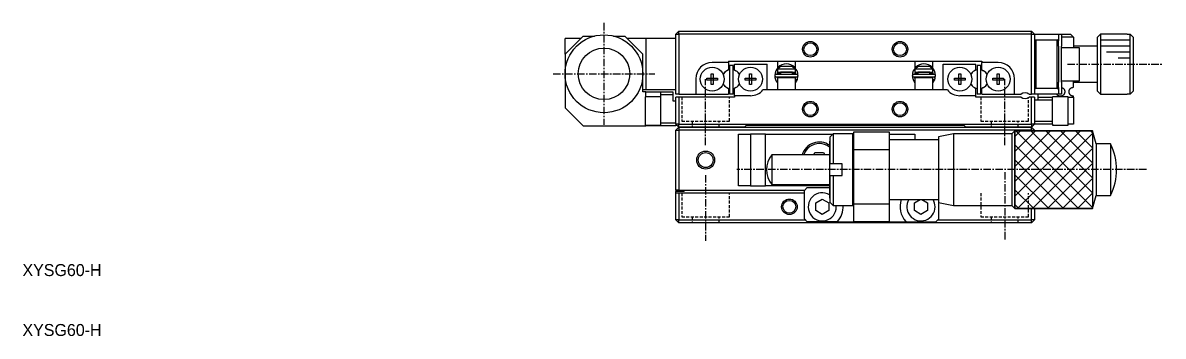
# Model space of a CAD drawing. Extents: x 10 to 410, y 10 to 251.
# Drawn here: x 10.1 to 200.7, y 10 to 62.3 of the extents above; entities that cross this region are included whole.
import ezdxf

# ---------------------------------------------------------------- set-up
doc = ezdxf.new("R2010")
doc.units = 0
doc.linetypes.add('CENTER', pattern=[2, 1.25, -0.25, 0.25, -0.25])
doc.linetypes.add('DASHED', pattern=[0.75, 0.5, -0.25])
doc.layers.get('0').update_dxf_attribs({"linetype": 'CONTINUOUS'})
doc.layers.add('CENTER', color=1, linetype='CENTER')
doc.styles.get("Standard").update_dxf_attribs({"font": 'FGP教科書体NT-M'})

msp = doc.modelspace()

# ---------------------------------------------------------------- linework, layer by layer
at = {"color": 7, "linetype": 'CONTINUOUS'}
for p, q in [((103.74, 60.06), (100.74, 57.06)), ((100.74, 57.06), (100.74, 59.66)), ((103.34, 59.66), (100.74, 59.66)), ((103.74, 60.06), (105.64, 60.06)), ((108.84, 60.06), (110.74, 60.06)), ((113.74, 57.06), (110.74, 60.06)), ((114.24, 59.66), (111.14, 59.66)), ((114.24, 59.66), (114.24, 51.06)), ((119.24, 59.66), (114.24, 59.66)), ((119.24, 60.36), (119.74, 60.86)), ((119.24, 60.36), (119.74, 60.36)), ((119.24, 50.36), (119.24, 60.36)), ((119.74, 60.36), (119.74, 60.86)), ((119.74, 60.86), (178.74, 60.86)), ((119.74, 60.36), (119.74, 50.36)), ((178.74, 60.36), (119.74, 60.36)), ((178.74, 60.36), (178.74, 60.86)), ((179.24, 60.36), (178.74, 60.86)), ((178.74, 50.36), (178.74, 60.36)), ((178.74, 60.36), (179.24, 60.36)), ((179.24, 60.36), (183.24, 60.36)), ((179.24, 60.36), (179.24, 50.36)), ((179.24, 59.56), (179.44, 59.36)), ((183.04, 59.36), (179.44, 59.36)), ((179.44, 59.36), (179.44, 51.36)), ((183.04, 59.36), (183.24, 59.56)), ((183.04, 51.36), (183.04, 59.36)), ((183.24, 60.36), (183.24, 59.56)), ((183.24, 60.36), (183.74, 60.36)), ((183.24, 59.56), (183.24, 59.24)), ((183.24, 59.24), (183.24, 59.56)), ((183.24, 58.36), (183.24, 59.24)), ((183.74, 60.36), (183.74, 58.36)), ((183.74, 60.36), (185.24, 60.36)), ((185.74, 59.86), (183.74, 59.86)), ((185.74, 59.86), (185.24, 60.36)), ((185.74, 59.86), (185.74, 58.11)), ((190.24, 60.36), (189.74, 59.86)), ((189.74, 50.86), (189.74, 59.86)), ((190.24, 60.36), (190.24, 50.36)), ((194.74, 60.36), (190.24, 60.36)), ((194.74, 60.36), (194.74, 60.35)), ((194.74, 60.35), (195.24, 60.35)), ((195.24, 50.38), (195.24, 60.35)), ((195.24, 60.35), (195.74, 59.85)), ((195.74, 59.85), (195.74, 50.88)), ((183.24, 58.36), (183.24, 52.36)), ((183.74, 52.36), (183.74, 58.36)), ((186.74, 58.11), (183.74, 58.11)), ((189.74, 58.36), (185.74, 58.36)), ((186.74, 52.61), (186.74, 58.11)), ((100.74, 57.06), (100.74, 53.76)), ((113.74, 53.76), (113.74, 57.06)), ((128.04, 55.66), (125.34, 55.66)), ((128.04, 55.86), (170.44, 55.86)), ((128.04, 55.86), (128.04, 55.66)), ((128.04, 55.66), (128.04, 54.41)), ((129.04, 54.41), (129.04, 55.36)), ((129.04, 55.36), (134.54, 55.36)), ((134.54, 51.06), (134.54, 55.36)), ((136.24, 55.86), (136.24, 54.7)), ((139.24, 54.7), (139.24, 55.86)), ((159.24, 55.86), (159.24, 54.7)), ((162.24, 54.7), (162.24, 55.86)), ((163.94, 51.06), (163.94, 55.36)), ((163.94, 55.36), (169.44, 55.36)), ((169.44, 54.41), (169.44, 55.36)), ((170.44, 55.86), (170.44, 55.66)), ((173.14, 55.66), (170.44, 55.66)), ((170.44, 54.41), (170.44, 55.66)), ((100.74, 53.76), (100.74, 48.06)), ((113.74, 50.76), (113.74, 53.76)), ((125.16, 53.75), (125.52, 53.75)), ((125.16, 53.04), (125.16, 53.75)), ((125.52, 53.75), (125.52, 53.04)), ((128.04, 54.41), (127.78, 54.26)), ((128.24, 55.16), (128.24, 50.36)), ((128.84, 55.16), (128.24, 55.16)), ((128.84, 50.36), (128.84, 55.16)), ((129.04, 54.41), (129.31, 54.26)), ((131.56, 53.75), (131.92, 53.75)), ((131.56, 53.04), (131.56, 53.75)), ((131.92, 53.75), (131.92, 53.04)), ((139.49, 53.66), (135.99, 53.66)), ((136.2, 53.66), (136.31, 54.06)), ((136.24, 54.56), (136.24, 54.06)), ((136.3, 54.56), (136.24, 54.56)), ((136.24, 54.06), (136.74, 54.06)), ((136.24, 54.06), (139.24, 54.06)), ((136.24, 53.87), (136.24, 53.87)), ((136.24, 53.87), (136.24, 53.87)), ((136.24, 53.87), (136.24, 53.87)), ((136.24, 53.88), (136.24, 53.88)), ((136.24, 53.88), (136.24, 53.88)), ((136.24, 53.88), (136.24, 53.87)), ((136.24, 53.87), (136.24, 53.87)), ((136.24, 53.87), (136.24, 53.87)), ((136.24, 53.87), (136.24, 53.86)), ((136.24, 53.86), (136.74, 53.86)), ((136.3, 54.56), (136.83, 55.06)), ((139.19, 54.56), (136.3, 54.56)), ((136.74, 54.06), (138.74, 54.06)), ((136.74, 54.06), (136.74, 53.66)), ((138.74, 54.06), (136.74, 54.06)), ((136.82, 55.06), (136.83, 55.06)), ((136.83, 55.06), (138.67, 55.06)), ((138.67, 55.06), (139.19, 54.56)), ((138.74, 54.06), (139.24, 54.06)), ((138.74, 53.66), (138.74, 54.06)), ((138.74, 53.86), (139.24, 53.86)), ((139.18, 54.06), (139.29, 53.66)), ((139.24, 54.56), (139.19, 54.56)), ((139.24, 54.7), (139.24, 54.7)), ((139.24, 54.06), (139.24, 54.56)), ((139.24, 53.87), (139.24, 53.87)), ((139.24, 53.87), (139.24, 53.87)), ((139.24, 53.88), (139.24, 53.88)), ((139.24, 53.88), (139.24, 53.88)), ((139.24, 53.86), (139.24, 53.87)), ((139.55, 52.75), (139.69, 53.44)), ((162.49, 53.66), (158.99, 53.66)), ((159.2, 53.66), (159.31, 54.06)), ((159.24, 54.56), (159.24, 54.06)), ((159.3, 54.56), (159.24, 54.56)), ((159.24, 54.06), (162.24, 54.06)), ((159.24, 54.06), (159.74, 54.06)), ((159.24, 53.87), (159.24, 53.87)), ((159.24, 53.87), (159.24, 53.87)), ((159.24, 53.87), (159.24, 53.87)), ((159.24, 53.88), (159.24, 53.88)), ((159.24, 53.88), (159.24, 53.88)), ((159.24, 53.88), (159.24, 53.87)), ((159.24, 53.87), (159.24, 53.87)), ((159.24, 53.87), (159.24, 53.87)), ((159.24, 53.87), (159.24, 53.86)), ((159.24, 53.86), (159.74, 53.86)), ((159.3, 54.56), (159.83, 55.06)), ((162.19, 54.56), (159.3, 54.56)), ((159.74, 54.06), (161.74, 54.06)), ((159.74, 54.06), (159.74, 53.66)), ((161.74, 54.06), (159.74, 54.06)), ((159.82, 55.06), (159.83, 55.06)), ((159.83, 55.06), (161.67, 55.06)), ((161.67, 55.06), (162.19, 54.56)), ((161.74, 54.06), (162.24, 54.06)), ((161.74, 53.66), (161.74, 54.06)), ((161.74, 53.86), (162.24, 53.86)), ((162.18, 54.06), (162.29, 53.66)), ((162.24, 54.56), (162.19, 54.56)), ((162.24, 54.7), (162.24, 54.7)), ((162.24, 54.06), (162.24, 54.56)), ((162.24, 53.87), (162.24, 53.87)), ((162.24, 53.87), (162.24, 53.87)), ((162.24, 53.88), (162.24, 53.88)), ((162.24, 53.88), (162.24, 53.88)), ((162.24, 53.86), (162.24, 53.87)), ((162.55, 52.75), (162.69, 53.44)), ((166.56, 53.75), (166.92, 53.75)), ((166.56, 53.04), (166.56, 53.75)), ((166.92, 53.75), (166.92, 53.04)), ((169.44, 54.41), (169.18, 54.26)), ((169.64, 55.16), (169.64, 50.36)), ((170.24, 55.16), (169.64, 55.16)), ((170.24, 50.36), (170.24, 55.16)), ((170.44, 54.41), (170.71, 54.26)), ((172.96, 53.75), (173.32, 53.75)), ((172.96, 53.04), (172.96, 53.75)), ((173.32, 53.75), (173.32, 53.04)), ((122.59, 52.91), (122.59, 50.36)), ((124.46, 53.04), (125.16, 53.04)), ((124.46, 52.68), (124.46, 53.04)), ((125.16, 52.68), (124.46, 52.68)), ((125.18, 53.03), (125.16, 53.04)), ((125.18, 52.69), (125.16, 52.68)), ((125.16, 51.98), (125.16, 52.68)), ((125.52, 51.98), (125.16, 51.98)), ((125.18, 52.69), (125.18, 53.03)), ((125.18, 53.03), (125.51, 53.03)), ((125.51, 52.69), (125.18, 52.69)), ((125.51, 53.03), (125.52, 53.04)), ((125.51, 53.03), (125.51, 52.69)), ((125.51, 52.69), (125.52, 52.68)), ((125.52, 53.04), (126.23, 53.04)), ((125.52, 52.68), (125.52, 51.98)), ((126.23, 52.68), (125.52, 52.68)), ((126.23, 53.04), (126.23, 52.68)), ((130.86, 53.04), (131.56, 53.04)), ((130.86, 52.68), (130.86, 53.04)), ((131.56, 52.68), (130.86, 52.68)), ((131.58, 53.03), (131.56, 53.04)), ((131.58, 52.69), (131.56, 52.68)), ((131.56, 51.98), (131.56, 52.68)), ((131.92, 51.98), (131.56, 51.98)), ((131.58, 52.69), (131.58, 53.03)), ((131.58, 53.03), (131.91, 53.03)), ((131.91, 52.69), (131.58, 52.69)), ((131.91, 53.03), (131.92, 53.04)), ((131.91, 53.03), (131.91, 52.69)), ((131.91, 52.69), (131.92, 52.68)), ((131.92, 53.04), (132.63, 53.04)), ((131.92, 52.68), (131.92, 51.98)), ((132.63, 52.68), (131.92, 52.68)), ((132.63, 53.04), (132.63, 52.68)), ((135.93, 52.76), (135.93, 52.76)), ((135.93, 52.76), (135.94, 52.76)), ((135.94, 52.76), (135.94, 52.75)), ((135.94, 52.75), (135.94, 52.75)), ((135.94, 52.75), (135.94, 52.75)), ((135.94, 52.75), (135.94, 52.75)), ((135.94, 52.75), (135.94, 52.75)), ((135.94, 52.75), (135.94, 52.75)), ((135.94, 52.75), (135.94, 52.75)), ((135.94, 52.75), (135.94, 52.75)), ((135.94, 52.75), (135.94, 52.74)), ((135.94, 52.74), (135.94, 52.74)), ((135.94, 52.74), (135.94, 52.74)), ((135.94, 52.74), (135.96, 52.7)), ((135.96, 52.7), (135.96, 52.7)), ((135.96, 52.7), (135.96, 52.7)), ((135.96, 52.7), (135.96, 52.7)), ((135.96, 52.7), (135.97, 52.67)), ((135.96, 52.7), (135.96, 52.7)), ((135.99, 53.27), (139.49, 53.27)), ((136.24, 53.06), (136.2, 53.27)), ((136.24, 53.06), (136.24, 51.06)), ((136.24, 53.05), (136.24, 53.06)), ((139.24, 53.06), (136.24, 53.06)), ((136.31, 53.07), (136.32, 53.09)), ((136.31, 53.06), (136.31, 53.07)), ((136.32, 53.1), (136.33, 53.11)), ((136.32, 53.09), (136.32, 53.1)), ((136.33, 53.11), (136.34, 53.13)), ((136.34, 53.13), (136.35, 53.14)), ((136.35, 53.14), (136.36, 53.15)), ((136.36, 53.16), (136.37, 53.18)), ((136.36, 53.15), (136.36, 53.16)), ((136.37, 53.18), (136.39, 53.19)), ((136.39, 53.19), (136.4, 53.2)), ((136.4, 53.2), (136.41, 53.21)), ((136.41, 53.21), (136.42, 53.21)), ((136.42, 53.21), (136.43, 53.22)), ((136.43, 53.22), (136.45, 53.23)), ((136.45, 53.23), (136.46, 53.24)), ((136.46, 53.24), (136.47, 53.24)), ((136.47, 53.24), (136.49, 53.25)), ((136.49, 53.25), (136.5, 53.25)), ((136.5, 53.25), (136.52, 53.26)), ((136.52, 53.26), (136.53, 53.26)), ((136.53, 53.26), (136.54, 53.26)), ((136.54, 53.26), (136.56, 53.27)), ((136.56, 53.27), (136.57, 53.27)), ((136.57, 53.27), (136.59, 53.27)), ((136.59, 53.27), (136.6, 53.27)), ((136.74, 53.27), (136.74, 53.06)), ((138.74, 53.06), (138.74, 53.27)), ((138.89, 53.27), (138.91, 53.27)), ((138.91, 53.27), (138.92, 53.27)), ((138.92, 53.27), (138.94, 53.27)), ((138.94, 53.27), (138.95, 53.26)), ((138.95, 53.26), (138.97, 53.26)), ((138.97, 53.26), (138.98, 53.26)), ((138.98, 53.26), (139, 53.25)), ((139, 53.25), (139.01, 53.25)), ((139.01, 53.25), (139.02, 53.24)), ((139.02, 53.24), (139.04, 53.23)), ((139.04, 53.23), (139.05, 53.23)), ((139.05, 53.23), (139.06, 53.22)), ((139.06, 53.22), (139.08, 53.21)), ((139.08, 53.21), (139.09, 53.2)), ((139.09, 53.2), (139.1, 53.19)), ((139.1, 53.19), (139.11, 53.18)), ((139.11, 53.18), (139.12, 53.17)), ((139.12, 53.17), (139.13, 53.16)), ((139.13, 53.16), (139.14, 53.15)), ((139.14, 53.15), (139.15, 53.13)), ((139.15, 53.13), (139.16, 53.12)), ((139.16, 53.12), (139.16, 53.11)), ((139.16, 53.11), (139.17, 53.1)), ((139.17, 53.1), (139.18, 53.08)), ((139.18, 53.08), (139.18, 53.07)), ((139.18, 53.07), (139.18, 53.06)), ((139.24, 51.06), (139.24, 53.06)), ((139.26, 52.79), (139.24, 52.8)), ((139.53, 52.69), (139.24, 52.79)), ((139.25, 52.23), (139.53, 52.7)), ((139.27, 52.79), (139.26, 52.79)), ((139.28, 52.78), (139.27, 52.79)), ((139.29, 52.77), (139.28, 52.78)), ((139.31, 52.77), (139.29, 52.77)), ((139.32, 52.76), (139.31, 52.77)), ((139.34, 52.76), (139.32, 52.76)), ((139.35, 52.75), (139.34, 52.76)), ((139.36, 52.74), (139.35, 52.75)), ((139.38, 52.74), (139.36, 52.74)), ((139.39, 52.73), (139.38, 52.74)), ((139.41, 52.73), (139.39, 52.73)), ((139.42, 52.72), (139.41, 52.73)), ((139.43, 52.72), (139.42, 52.72)), ((139.45, 52.71), (139.43, 52.72)), ((139.46, 52.71), (139.45, 52.71)), ((139.47, 52.71), (139.46, 52.71)), ((139.48, 52.7), (139.47, 52.71)), ((139.49, 52.7), (139.48, 52.7)), ((139.5, 52.7), (139.49, 52.7)), ((139.51, 52.7), (139.5, 52.7)), ((139.52, 52.7), (139.51, 52.7)), ((139.51, 52.7), (139.51, 52.7)), ((139.52, 53.26), (139.52, 53.27)), ((139.54, 53.23), (139.52, 53.26)), ((139.53, 52.7), (139.52, 52.7)), ((139.52, 52.7), (139.52, 52.7)), ((139.52, 52.67), (139.53, 52.69)), ((139.53, 52.7), (139.55, 52.73)), ((139.53, 52.7), (139.53, 52.7)), ((139.53, 52.7), (139.53, 52.7)), ((139.53, 52.7), (139.53, 52.7)), ((139.55, 53.2), (139.54, 53.23)), ((139.56, 53.17), (139.55, 53.2)), ((139.55, 52.73), (139.56, 52.76)), ((139.57, 53.13), (139.56, 53.17)), ((139.56, 52.76), (139.57, 52.8)), ((139.58, 53.1), (139.57, 53.13)), ((139.57, 52.83), (139.58, 52.86)), ((139.57, 52.8), (139.57, 52.83)), ((139.58, 53.07), (139.58, 53.1)), ((139.59, 53.03), (139.58, 53.07)), ((139.58, 52.9), (139.59, 52.93)), ((139.58, 52.86), (139.58, 52.9)), ((139.59, 53), (139.59, 53.03)), ((139.59, 52.96), (139.59, 53)), ((139.59, 52.93), (139.59, 52.96)), ((158.93, 52.76), (158.93, 52.76)), ((158.93, 52.76), (158.94, 52.76)), ((158.94, 52.76), (158.94, 52.75)), ((158.94, 52.75), (158.94, 52.75)), ((158.94, 52.75), (158.94, 52.75)), ((158.94, 52.75), (158.94, 52.75)), ((158.94, 52.75), (158.94, 52.75)), ((158.94, 52.75), (158.94, 52.75)), ((158.94, 52.75), (158.94, 52.75)), ((158.94, 52.75), (158.94, 52.75)), ((158.94, 52.75), (158.94, 52.74)), ((158.94, 52.74), (158.94, 52.74)), ((158.94, 52.74), (158.94, 52.74)), ((158.94, 52.74), (158.96, 52.7)), ((158.96, 52.7), (158.96, 52.7)), ((158.96, 52.7), (158.96, 52.7)), ((158.96, 52.7), (158.96, 52.7)), ((158.96, 52.7), (158.96, 52.7)), ((158.96, 52.7), (158.97, 52.68)), ((158.99, 53.27), (162.49, 53.27)), ((159.24, 53.06), (159.2, 53.27)), ((159.24, 53.06), (159.24, 51.06)), ((159.24, 53.05), (159.24, 53.06)), ((162.24, 53.06), (159.24, 53.06)), ((159.31, 53.07), (159.32, 53.09)), ((159.31, 53.06), (159.31, 53.07)), ((159.32, 53.1), (159.33, 53.11)), ((159.32, 53.09), (159.32, 53.1)), ((159.33, 53.11), (159.34, 53.13)), ((159.34, 53.13), (159.35, 53.14)), ((159.35, 53.14), (159.36, 53.15)), ((159.36, 53.16), (159.37, 53.18)), ((159.36, 53.15), (159.36, 53.16)), ((159.37, 53.18), (159.39, 53.19)), ((159.39, 53.19), (159.4, 53.2)), ((159.4, 53.2), (159.41, 53.21)), ((159.41, 53.21), (159.42, 53.21)), ((159.42, 53.21), (159.43, 53.22)), ((159.43, 53.22), (159.45, 53.23)), ((159.45, 53.23), (159.46, 53.24)), ((159.46, 53.24), (159.47, 53.24)), ((159.47, 53.24), (159.49, 53.25)), ((159.49, 53.25), (159.5, 53.25)), ((159.5, 53.25), (159.52, 53.26)), ((159.52, 53.26), (159.53, 53.26)), ((159.53, 53.26), (159.54, 53.26)), ((159.54, 53.26), (159.56, 53.27)), ((159.56, 53.27), (159.57, 53.27)), ((159.57, 53.27), (159.59, 53.27)), ((159.59, 53.27), (159.6, 53.27)), ((159.74, 53.27), (159.74, 53.06)), ((161.74, 53.06), (161.74, 53.27)), ((161.89, 53.27), (161.91, 53.27)), ((161.91, 53.27), (161.92, 53.27)), ((161.92, 53.27), (161.94, 53.27)), ((161.94, 53.27), (161.95, 53.26)), ((161.95, 53.26), (161.97, 53.26)), ((161.97, 53.26), (161.98, 53.26)), ((161.98, 53.26), (162, 53.25)), ((162, 53.25), (162.01, 53.25)), ((162.01, 53.25), (162.02, 53.24)), ((162.02, 53.24), (162.04, 53.23)), ((162.04, 53.23), (162.05, 53.23)), ((162.05, 53.23), (162.06, 53.22)), ((162.06, 53.22), (162.08, 53.21)), ((162.08, 53.21), (162.09, 53.2)), ((162.09, 53.2), (162.1, 53.19)), ((162.1, 53.19), (162.11, 53.18)), ((162.11, 53.18), (162.12, 53.17)), ((162.12, 53.17), (162.13, 53.16)), ((162.13, 53.16), (162.14, 53.15)), ((162.14, 53.15), (162.15, 53.13)), ((162.15, 53.13), (162.16, 53.12)), ((162.16, 53.12), (162.16, 53.11)), ((162.16, 53.11), (162.17, 53.1)), ((162.17, 53.1), (162.18, 53.08)), ((162.18, 53.08), (162.18, 53.07)), ((162.18, 53.07), (162.18, 53.06)), ((162.24, 51.06), (162.24, 53.06)), ((162.26, 52.79), (162.24, 52.8)), ((162.53, 52.69), (162.24, 52.79)), ((162.25, 52.23), (162.53, 52.7)), ((162.27, 52.79), (162.26, 52.79)), ((162.28, 52.78), (162.27, 52.79)), ((162.29, 52.77), (162.28, 52.78)), ((162.31, 52.77), (162.29, 52.77)), ((162.32, 52.76), (162.31, 52.77)), ((162.34, 52.76), (162.32, 52.76)), ((162.35, 52.75), (162.34, 52.76)), ((162.36, 52.74), (162.35, 52.75)), ((162.38, 52.74), (162.36, 52.74)), ((162.39, 52.73), (162.38, 52.74)), ((162.41, 52.73), (162.39, 52.73)), ((162.42, 52.72), (162.41, 52.73)), ((162.43, 52.72), (162.42, 52.72)), ((162.45, 52.71), (162.43, 52.72)), ((162.46, 52.71), (162.45, 52.71)), ((162.47, 52.71), (162.46, 52.71)), ((162.48, 52.7), (162.47, 52.71)), ((162.49, 52.7), (162.48, 52.7)), ((162.5, 52.7), (162.49, 52.7)), ((162.51, 52.7), (162.5, 52.7)), ((162.52, 52.7), (162.51, 52.7)), ((162.51, 52.7), (162.51, 52.7)), ((162.52, 53.26), (162.52, 53.27)), ((162.54, 53.23), (162.52, 53.26)), ((162.53, 52.7), (162.52, 52.7)), ((162.52, 52.7), (162.52, 52.7)), ((162.53, 52.7), (162.55, 52.73)), ((162.53, 52.7), (162.53, 52.7)), ((162.53, 52.7), (162.53, 52.7)), ((162.53, 52.7), (162.53, 52.7)), ((162.53, 52.69), (162.53, 52.69)), ((162.55, 53.2), (162.54, 53.23)), ((162.56, 53.17), (162.55, 53.2)), ((162.55, 52.73), (162.56, 52.76)), ((162.57, 53.13), (162.56, 53.17)), ((162.56, 52.76), (162.57, 52.8)), ((162.58, 53.1), (162.57, 53.13)), ((162.57, 52.83), (162.58, 52.86)), ((162.57, 52.8), (162.57, 52.83)), ((162.58, 53.07), (162.58, 53.1)), ((162.59, 53.03), (162.58, 53.07)), ((162.58, 52.9), (162.59, 52.93)), ((162.58, 52.86), (162.58, 52.9)), ((162.59, 53), (162.59, 53.03)), ((162.59, 52.96), (162.59, 53)), ((162.59, 52.93), (162.59, 52.96)), ((165.86, 53.04), (166.56, 53.04)), ((165.86, 52.68), (165.86, 53.04)), ((166.56, 52.68), (165.86, 52.68)), ((166.58, 53.03), (166.56, 53.04)), ((166.58, 52.69), (166.56, 52.68)), ((166.56, 51.98), (166.56, 52.68)), ((166.92, 51.98), (166.56, 51.98)), ((166.58, 52.69), (166.58, 53.03)), ((166.58, 53.03), (166.91, 53.03)), ((166.91, 52.69), (166.58, 52.69)), ((166.91, 53.03), (166.92, 53.04)), ((166.91, 53.03), (166.91, 52.69)), ((166.91, 52.69), (166.92, 52.68)), ((166.92, 53.04), (167.63, 53.04)), ((166.92, 52.68), (166.92, 51.98)), ((167.63, 52.68), (166.92, 52.68)), ((167.63, 53.04), (167.63, 52.68)), ((172.26, 53.04), (172.96, 53.04)), ((172.26, 52.68), (172.26, 53.04)), ((172.96, 52.68), (172.26, 52.68)), ((172.98, 53.03), (172.96, 53.04)), ((172.98, 52.69), (172.96, 52.68)), ((172.96, 51.98), (172.96, 52.68)), ((173.32, 51.98), (172.96, 51.98)), ((172.98, 52.69), (172.98, 53.03)), ((172.98, 53.03), (173.31, 53.03)), ((173.31, 52.69), (172.98, 52.69)), ((173.31, 53.03), (173.32, 53.04)), ((173.31, 53.03), (173.31, 52.69)), ((173.31, 52.69), (173.32, 52.68)), ((173.32, 53.04), (174.03, 53.04)), ((173.32, 52.68), (173.32, 51.98)), ((174.03, 52.68), (173.32, 52.68)), ((174.03, 53.04), (174.03, 52.68)), ((175.89, 50.36), (175.89, 52.91)), ((183.24, 51.49), (183.24, 52.36)), ((183.24, 51.16), (183.24, 51.49)), ((183.24, 51.49), (183.24, 51.16)), ((183.74, 52.61), (186.74, 52.61)), ((183.74, 52.36), (183.74, 50.36)), ((183.74, 51.49), (183.77, 51.48)), ((185.53, 51.48), (185.55, 51.49)), ((185.55, 51.49), (185.58, 51.5)), ((185.58, 51.5), (185.61, 51.5)), ((185.61, 51.5), (185.64, 51.51)), ((185.64, 51.51), (185.68, 51.51)), ((185.68, 51.51), (185.71, 51.51)), ((185.71, 51.51), (185.74, 51.51)), ((185.74, 51.51), (185.74, 52.61)), ((185.74, 52.36), (189.74, 52.36)), ((114.24, 51.06), (113.74, 51.06)), ((114.24, 50.76), (113.74, 50.76)), ((114.14, 49.91), (114.14, 47.56)), ((116.74, 49.91), (114.14, 49.91)), ((119.24, 51.06), (114.24, 51.06)), ((114.24, 50.72), (114.24, 50.76)), ((114.24, 50.76), (116.74, 50.76)), ((116.74, 50.72), (114.24, 50.72)), ((114.24, 49.91), (114.24, 50.72)), ((116.74, 50.76), (118.74, 50.76)), ((116.74, 50.26), (116.74, 50.76)), ((118.74, 50.26), (116.74, 50.26)), ((116.74, 45.56), (116.74, 50.26)), ((118.74, 50.76), (118.74, 50.26)), ((118.74, 50.26), (118.74, 49.26)), ((119.74, 50.36), (119.24, 50.36)), ((119.24, 45.36), (119.24, 49.86)), ((119.74, 49.86), (119.24, 49.86)), ((119.74, 50.36), (122.59, 50.36)), ((119.74, 49.86), (119.74, 45.36)), ((129.04, 49.86), (119.74, 49.86)), ((122.59, 50.36), (128.04, 50.36)), ((127.78, 51.46), (128.04, 51.31)), ((128.04, 51.31), (128.04, 50.36)), ((128.84, 50.36), (128.24, 50.36)), ((129.31, 51.46), (129.04, 51.31)), ((129.04, 50.11), (129.04, 51.31)), ((129.04, 50.11), (129.04, 49.86)), ((131.74, 50.11), (129.04, 50.11)), ((136.67, 51.06), (133.82, 51.06)), ((138.82, 51.06), (136.67, 51.06)), ((159.67, 51.06), (138.82, 51.06)), ((161.82, 51.06), (159.67, 51.06)), ((164.67, 51.06), (161.82, 51.06)), ((169.44, 50.11), (166.74, 50.11)), ((169.18, 51.46), (169.44, 51.31)), ((169.44, 50.11), (169.44, 51.31)), ((169.44, 49.86), (169.44, 50.11)), ((176.98, 49.86), (169.44, 49.86)), ((170.24, 50.36), (169.64, 50.36)), ((170.71, 51.46), (170.44, 51.31)), ((170.44, 50.36), (170.44, 51.31)), ((170.44, 50.36), (175.89, 50.36)), ((175.89, 50.36), (176.98, 50.36)), ((178.31, 50.36), (178.74, 50.36)), ((178.74, 49.86), (178.31, 49.86)), ((179.24, 50.36), (178.74, 50.36)), ((178.74, 45.36), (178.74, 49.86)), ((179.24, 49.86), (178.74, 49.86)), ((179.44, 51.36), (179.24, 51.16)), ((183.24, 50.36), (179.24, 50.36)), ((179.24, 49.86), (179.24, 45.36)), ((179.44, 51.36), (183.04, 51.36)), ((179.84, 49.86), (179.84, 50.36)), ((179.84, 49.36), (179.84, 49.86)), ((179.84, 49.86), (182.24, 49.86)), ((182.24, 49.91), (182.24, 49.86)), ((184.84, 49.91), (182.24, 49.91)), ((182.24, 49.36), (182.24, 49.86)), ((182.92, 50.36), (182.91, 50.36)), ((182.94, 50.32), (182.92, 50.36)), ((182.97, 50.28), (182.94, 50.32)), ((183.01, 50.24), (182.97, 50.28)), ((183.04, 50.21), (183.01, 50.24)), ((183.24, 51.16), (183.04, 51.36)), ((183.08, 50.17), (183.04, 50.21)), ((183.12, 50.14), (183.08, 50.17)), ((183.15, 50.13), (183.12, 50.14)), ((183.18, 50.11), (183.15, 50.13)), ((183.21, 50.1), (183.18, 50.11)), ((183.23, 50.08), (183.21, 50.1)), ((183.26, 50.07), (183.23, 50.08)), ((183.24, 51.16), (183.24, 50.36)), ((183.74, 50.36), (183.24, 50.36)), ((183.28, 50.06), (183.26, 50.07)), ((183.31, 50.05), (183.28, 50.06)), ((183.33, 50.04), (183.31, 50.05)), ((183.35, 50.04), (183.33, 50.04)), ((183.37, 50.04), (183.35, 50.04)), ((183.39, 50.03), (183.37, 50.04)), ((183.4, 50.03), (183.39, 50.03)), ((183.42, 50.02), (183.4, 50.03)), ((183.44, 50.02), (183.42, 50.02)), ((183.46, 50.02), (183.44, 50.02)), ((183.47, 50.02), (183.46, 50.02)), ((183.48, 50.02), (183.47, 50.02)), ((183.49, 50.02), (183.48, 50.02)), ((183.51, 50.01), (183.49, 50.02)), ((183.52, 50.01), (183.51, 50.01)), ((183.53, 50.01), (183.52, 50.01)), ((183.55, 50.01), (183.53, 50.01)), ((183.56, 50.01), (183.55, 50.01)), ((183.57, 50.01), (183.56, 50.01)), ((183.58, 50.01), (183.57, 50.01)), ((183.59, 50.02), (183.58, 50.01)), ((183.6, 50.02), (183.59, 50.02)), ((183.61, 50.02), (183.6, 50.02)), ((183.63, 50.02), (183.61, 50.02)), ((183.64, 50.02), (183.63, 50.02)), ((183.66, 50.02), (183.64, 50.02)), ((183.67, 50.03), (183.66, 50.02)), ((183.69, 50.03), (183.67, 50.03)), ((183.7, 50.03), (183.69, 50.03)), ((183.71, 50.03), (183.7, 50.03)), ((183.73, 50.04), (183.71, 50.03)), ((183.74, 50.04), (183.73, 50.04)), ((183.77, 50.05), (183.74, 50.04)), ((183.77, 51.48), (183.8, 51.47)), ((183.8, 50.06), (183.77, 50.05)), ((183.8, 51.47), (183.82, 51.46)), ((183.82, 50.07), (183.8, 50.06)), ((183.82, 51.46), (183.84, 51.45)), ((183.84, 50.07), (183.82, 50.07)), ((183.84, 51.45), (183.87, 51.44)), ((183.85, 50.08), (183.84, 50.07)), ((183.89, 50.1), (183.85, 50.08)), ((183.87, 51.44), (183.89, 51.43)), ((183.89, 51.43), (183.91, 51.42)), ((183.92, 50.11), (183.89, 50.1)), ((183.91, 51.42), (183.93, 51.4)), ((183.95, 50.13), (183.92, 50.11)), ((183.93, 51.4), (183.96, 51.39)), ((183.98, 50.15), (183.95, 50.13)), ((183.96, 51.39), (183.98, 51.38)), ((183.98, 51.38), (184, 51.36)), ((184.02, 50.18), (183.98, 50.15)), ((184, 51.36), (184.02, 51.34)), ((184.02, 51.34), (184.05, 51.32)), ((184.06, 50.22), (184.02, 50.18)), ((184.05, 51.32), (184.07, 51.3)), ((184.09, 50.25), (184.06, 50.22)), ((184.07, 51.3), (184.09, 51.28)), ((184.09, 51.28), (184.11, 51.26)), ((184.13, 50.29), (184.09, 50.25)), ((184.11, 51.26), (184.12, 51.24)), ((184.12, 51.24), (184.14, 51.22)), ((184.16, 50.33), (184.13, 50.29)), ((184.14, 51.22), (184.16, 51.2)), ((184.16, 51.2), (184.18, 51.17)), ((184.18, 50.37), (184.16, 50.33)), ((184.18, 51.17), (184.2, 51.14)), ((184.21, 50.41), (184.18, 50.37)), ((184.2, 51.14), (184.21, 51.11)), ((184.21, 51.11), (184.22, 51.08)), ((184.23, 50.46), (184.21, 50.41)), ((184.22, 51.08), (184.24, 51.06)), ((184.25, 50.5), (184.23, 50.46)), ((184.24, 51.06), (184.25, 51.03)), ((184.25, 51.03), (184.26, 51)), ((184.26, 50.54), (184.25, 50.5)), ((184.26, 51), (184.27, 50.96)), ((184.27, 50.58), (184.26, 50.54)), ((184.27, 50.96), (184.28, 50.93)), ((184.28, 50.62), (184.27, 50.58)), ((184.28, 50.93), (184.28, 50.89)), ((184.28, 50.89), (184.29, 50.85)), ((184.29, 50.66), (184.28, 50.62)), ((184.29, 50.85), (184.29, 50.82)), ((184.29, 50.82), (184.29, 50.79)), ((184.29, 50.79), (184.29, 50.74)), ((184.29, 50.74), (184.29, 50.7)), ((184.29, 50.7), (184.29, 50.66)), ((184.84, 45.21), (184.84, 49.91)), ((184.84, 49.86), (185.74, 49.86)), ((184.99, 50.76), (185, 50.8)), ((185, 50.73), (184.99, 50.76)), ((185, 50.85), (185.01, 50.89)), ((185, 50.8), (185, 50.85)), ((185, 50.7), (185, 50.73)), ((185, 50.67), (185, 50.7)), ((185.01, 50.63), (185, 50.67)), ((185.01, 50.93), (185.02, 50.96)), ((185.01, 50.89), (185.01, 50.93)), ((185.01, 50.6), (185.01, 50.63)), ((185.03, 50.55), (185.01, 50.6)), ((185.02, 50.96), (185.03, 50.99)), ((185.03, 50.99), (185.04, 51.02)), ((185.04, 50.5), (185.03, 50.55)), ((185.04, 51.02), (185.05, 51.05)), ((185.06, 50.45), (185.04, 50.5)), ((185.05, 51.05), (185.06, 51.08)), ((185.06, 51.08), (185.08, 51.11)), ((185.08, 50.41), (185.06, 50.45)), ((185.08, 51.11), (185.09, 51.13)), ((185.11, 50.37), (185.08, 50.41)), ((185.09, 51.13), (185.11, 51.16)), ((185.11, 51.16), (185.13, 51.19)), ((185.13, 50.33), (185.11, 50.37)), ((185.13, 51.19), (185.14, 51.21)), ((185.16, 50.29), (185.13, 50.33)), ((185.14, 51.21), (185.17, 51.24)), ((185.19, 50.26), (185.16, 50.29)), ((185.17, 51.24), (185.18, 51.26)), ((185.18, 51.26), (185.2, 51.28)), ((185.22, 50.22), (185.19, 50.26)), ((185.2, 51.28), (185.22, 51.3)), ((185.22, 51.3), (185.24, 51.32)), ((185.26, 50.19), (185.22, 50.22)), ((185.24, 51.32), (185.26, 51.34)), ((185.26, 51.34), (185.28, 51.36)), ((185.29, 50.17), (185.26, 50.19)), ((185.28, 51.36), (185.3, 51.37)), ((185.33, 50.14), (185.29, 50.17)), ((185.3, 51.37), (185.32, 51.38)), ((185.32, 51.38), (185.34, 51.4)), ((185.37, 50.11), (185.33, 50.14)), ((185.34, 51.4), (185.36, 51.41)), ((185.36, 51.41), (185.38, 51.42)), ((185.41, 50.09), (185.37, 50.11)), ((185.38, 51.42), (185.4, 51.43)), ((185.4, 51.43), (185.42, 51.44)), ((185.44, 50.08), (185.41, 50.09)), ((185.42, 51.44), (185.45, 51.45)), ((185.47, 50.07), (185.44, 50.08)), ((185.45, 51.45), (185.47, 51.46)), ((185.47, 51.46), (185.5, 51.47)), ((185.5, 50.06), (185.47, 50.07)), ((185.5, 51.47), (185.53, 51.48)), ((185.52, 50.05), (185.5, 50.06)), ((185.54, 50.04), (185.52, 50.05)), ((185.56, 50.04), (185.54, 50.04)), ((185.58, 50.03), (185.56, 50.04)), ((185.59, 50.03), (185.58, 50.03)), ((185.61, 50.03), (185.59, 50.03)), ((185.63, 50.02), (185.61, 50.03)), ((185.65, 50.02), (185.63, 50.02)), ((185.66, 50.02), (185.65, 50.02)), ((185.67, 50.02), (185.66, 50.02)), ((185.69, 50.02), (185.67, 50.02)), ((185.7, 50.02), (185.69, 50.02)), ((185.71, 50.01), (185.7, 50.02)), ((185.72, 50.01), (185.71, 50.01)), ((185.73, 50.01), (185.72, 50.01)), ((185.74, 50.01), (185.73, 50.01)), ((185.74, 49.86), (185.74, 50.01)), ((185.74, 49.86), (185.74, 45.36)), ((189.74, 50.86), (190.24, 50.36)), ((190.24, 50.36), (194.74, 50.36)), ((194.74, 50.38), (194.74, 50.36)), ((195.24, 50.38), (194.74, 50.38)), ((195.74, 50.88), (195.24, 50.38)), ((100.74, 48.06), (103.74, 45.06)), ((118.74, 49.26), (119.24, 49.26)), ((179.84, 49.36), (179.24, 49.36)), ((182.24, 49.36), (179.84, 49.36)), ((182.24, 45.86), (182.24, 49.36)), ((114.14, 47.56), (114.14, 45.21)), ((179.24, 45.86), (182.24, 45.86)), ((182.24, 45.36), (182.24, 45.86)), ((103.74, 45.06), (114.24, 45.06)), ((114.14, 45.21), (116.74, 45.21)), ((114.24, 45.13), (114.24, 45.21)), ((114.24, 45.13), (116.74, 45.13)), ((114.24, 45.06), (114.24, 45.13)), ((116.74, 45.06), (114.24, 45.06)), ((116.74, 45.56), (119.24, 45.56)), ((116.74, 45.06), (116.74, 45.56)), ((119.24, 45.06), (116.74, 45.06)), ((119.24, 45.36), (119.24, 45.06)), ((119.74, 45.36), (119.24, 45.36)), ((119.74, 44.86), (119.24, 45.36)), ((119.74, 44.86), (119.24, 44.36)), ((119.24, 34.36), (119.24, 44.36)), ((119.24, 44.36), (119.74, 44.36)), ((119.74, 45.36), (178.74, 45.36)), ((119.74, 44.86), (119.74, 45.36)), ((119.74, 44.86), (119.74, 44.36)), ((119.74, 44.86), (178.74, 44.86)), ((130.74, 44.86), (119.74, 44.86)), ((119.74, 44.36), (119.74, 34.36)), ((178.74, 44.36), (119.74, 44.36)), ((130.74, 44.86), (131.09, 45.21)), ((131.09, 45.21), (167.39, 45.21)), ((149.04, 44.06), (154.94, 44.06)), ((149.04, 41.06), (149.04, 44.06)), ((154.94, 44.06), (154.94, 41.06)), ((167.39, 45.21), (167.74, 44.86)), ((178.74, 44.86), (167.74, 44.86)), ((175.94, 44.26), (175.44, 43.76)), ((175.94, 44.26), (188.94, 44.26)), ((175.94, 31.26), (175.94, 44.26)), ((179.24, 45.36), (178.74, 45.36)), ((179.24, 45.36), (178.74, 44.86)), ((178.74, 45.36), (178.74, 44.86)), ((178.74, 44.36), (178.74, 44.86)), ((179.24, 44.36), (178.74, 44.86)), ((178.74, 44.36), (179.24, 44.36)), ((178.74, 44.26), (178.74, 44.36)), ((182.24, 45.36), (179.24, 45.36)), ((179.24, 44.36), (179.24, 44.26)), ((182.24, 45.36), (182.24, 45.21)), ((182.24, 45.21), (184.84, 45.21)), ((185.74, 45.36), (184.84, 45.36)), ((189.53, 42.06), (188.94, 44.26)), ((188.94, 44.26), (188.94, 31.26)), ((129.74, 35.06), (129.74, 43.66)), ((129.74, 43.66), (131.74, 43.66)), ((131.74, 43.66), (131.74, 35.06)), ((134.24, 43.66), (131.74, 43.66)), ((134.24, 35.06), (134.24, 43.66)), ((134.24, 43.66), (145.44, 43.66)), ((144.94, 42.51), (144.94, 33.01)), ((145.04, 42.51), (144.94, 42.51)), ((145.54, 43.76), (145.04, 43.26)), ((145.04, 38.76), (145.04, 43.26)), ((145.54, 43.76), (145.54, 38.76)), ((148.84, 43.76), (145.54, 43.76)), ((148.84, 37.76), (148.84, 43.76)), ((149.04, 43.56), (148.84, 43.76)), ((148.94, 43.66), (149.04, 43.66)), ((154.94, 43.66), (159.24, 43.66)), ((163.19, 42.76), (154.94, 42.76)), ((159.24, 43.66), (159.24, 42.76)), ((165.69, 43.76), (163.19, 43.26)), ((163.19, 43.26), (163.19, 32.26)), ((165.69, 43.76), (165.69, 31.76)), ((175.44, 43.76), (165.69, 43.76)), ((175.44, 43.76), (175.44, 31.76)), ((189.53, 42.06), (189.53, 33.46)), ((191.94, 42.06), (189.53, 42.06)), ((191.94, 42.06), (191.94, 33.46)), ((135.32, 40.26), (135.32, 35.26)), ((144.94, 40.26), (135.32, 40.26)), ((142.32, 40.26), (142.52, 40.61)), ((142.52, 40.61), (143.97, 40.61)), ((143.97, 40.61), (144.17, 40.26)), ((149.04, 32.06), (149.04, 41.06)), ((154.94, 41.06), (149.04, 41.06)), ((154.94, 41.06), (154.94, 32.06)), ((145.54, 38.76), (145.04, 38.76)), ((147.04, 38.76), (145.54, 38.76)), ((147.04, 36.76), (147.04, 38.76)), ((145.04, 32.26), (145.04, 36.76)), ((145.04, 36.76), (145.54, 36.76)), ((145.54, 36.76), (145.54, 31.76)), ((145.54, 36.76), (147.04, 36.76)), ((148.84, 31.76), (148.84, 37.76)), ((119.74, 34.36), (119.24, 34.36)), ((119.24, 34.36), (119.24, 34.11)), ((119.74, 34.36), (140.84, 34.36)), ((120.64, 34.11), (120.64, 34.36)), ((131.74, 35.06), (129.74, 35.06)), ((131.74, 35.06), (134.24, 35.06)), ((144.94, 35.06), (134.24, 35.06)), ((135.32, 35.26), (144.94, 35.26)), ((141.24, 34.76), (140.74, 34.26)), ((141.24, 34.76), (144.94, 34.76)), ((120.64, 34.11), (119.24, 34.11)), ((119.24, 33.86), (119.24, 34.11)), ((119.24, 29.36), (119.24, 33.86)), ((119.74, 33.86), (119.24, 33.86)), ((119.74, 33.86), (119.74, 29.36)), ((140.74, 33.86), (119.74, 33.86)), ((140.74, 29.56), (140.74, 34.26)), ((142.64, 32.2), (143.74, 32.83)), ((143.74, 32.83), (144.84, 32.2)), ((144.94, 33.01), (145.04, 33.01)), ((154.94, 32.76), (163.19, 32.76)), ((159.14, 32.2), (160.12, 32.76)), ((160.37, 32.76), (161.34, 32.2)), ((188.94, 31.26), (189.53, 33.46)), ((189.53, 33.46), (191.94, 33.46)), ((142.64, 30.93), (142.64, 32.2)), ((143.74, 30.29), (142.64, 30.93)), ((144.84, 30.93), (143.74, 30.29)), ((144.84, 32.2), (144.84, 30.93)), ((145.04, 32.26), (145.54, 31.76)), ((145.54, 31.76), (148.84, 31.76)), ((148.84, 31.76), (149.04, 31.96)), ((149.04, 32.06), (154.94, 32.06)), ((149.04, 29.06), (149.04, 32.06)), ((154.94, 32.06), (154.94, 29.06)), ((159.14, 30.93), (159.14, 32.2)), ((160.24, 30.29), (159.14, 30.93)), ((161.34, 30.93), (160.24, 30.29)), ((161.34, 32.2), (161.34, 30.93)), ((163.19, 32.26), (165.69, 31.76)), ((163.24, 29.56), (163.24, 32.25)), ((165.69, 31.76), (175.44, 31.76)), ((175.44, 31.76), (175.94, 31.26)), ((188.94, 31.26), (175.94, 31.26)), ((178.74, 29.36), (178.74, 31.26)), ((179.24, 31.26), (179.24, 29.36)), ((119.74, 29.36), (119.24, 29.36)), ((119.74, 28.86), (119.24, 29.36)), ((119.74, 29.36), (140.94, 29.36)), ((119.74, 28.86), (119.74, 29.36)), ((178.74, 28.86), (119.74, 28.86)), ((140.74, 29.56), (141.24, 29.06)), ((146.29, 29.06), (141.24, 29.06)), ((146.26, 29.13), (146.29, 29.06)), ((146.29, 29.06), (149.04, 29.06)), ((154.94, 29.06), (149.04, 29.06)), ((154.94, 29.06), (157.7, 29.06)), ((157.7, 29.06), (157.73, 29.13)), ((157.7, 29.06), (162.74, 29.06)), ((162.74, 29.06), (163.24, 29.56)), ((163.04, 29.36), (178.74, 29.36)), ((178.74, 28.86), (178.74, 29.36)), ((179.24, 29.36), (178.74, 29.36)), ((178.74, 28.86), (179.24, 29.36))]:
    msp.add_line(p, q, dxfattribs=at)
at = {"color": 3, "linetype": 'CONTINUOUS'}
for p, q in [((195.24, 59.36), (190.24, 59.36)), ((195.24, 58.36), (190.24, 58.36)), ((195.24, 57.36), (191.24, 57.36)), ((195.24, 56.36), (193.24, 56.36)), ((135.96, 52.71), (135.96, 52.7)), ((162.33, 52.81), (162.53, 52.7)), ((175.94, 44.26), (175.94, 31.26)), ((188.94, 44.26), (175.94, 44.26)), ((175.94, 43.31), (176.9, 44.26)), ((175.94, 40.81), (179.4, 44.26)), ((175.94, 38.31), (181.9, 44.26)), ((175.94, 35.81), (184.4, 44.26)), ((175.94, 33.31), (186.9, 44.26)), ((176.1, 44.26), (188.94, 31.42)), ((178.6, 44.26), (188.94, 33.92)), ((181.1, 44.26), (188.94, 36.42)), ((183.6, 44.26), (188.94, 38.92)), ((186.1, 44.26), (188.94, 41.42)), ((188.6, 44.26), (188.94, 43.92)), ((188.94, 44.26), (188.94, 31.26)), ((176.4, 31.26), (188.94, 43.81)), ((175.94, 41.92), (186.6, 31.26)), ((178.9, 31.26), (188.94, 41.31)), ((175.94, 39.42), (184.1, 31.26)), ((181.4, 31.26), (188.94, 38.81)), ((175.94, 36.92), (181.6, 31.26)), ((183.9, 31.26), (188.94, 36.31)), ((175.94, 34.42), (179.1, 31.26)), ((186.4, 31.26), (188.94, 33.81)), ((175.94, 31.92), (176.6, 31.26)), ((175.94, 31.26), (188.94, 31.26)), ((188.9, 31.26), (188.94, 31.31))]:
    msp.add_line(p, q, dxfattribs=at)
at = {"color": 3, "linetype": 'DASHED'}
for p, q in [((120.24, 49.86), (120.24, 45.86)), ((128.24, 45.86), (128.24, 49.86)), ((170.24, 49.86), (170.24, 45.86)), ((178.24, 45.86), (178.24, 49.81)), ((120.24, 45.86), (128.24, 45.86)), ((121.99, 45.86), (121.99, 44.86)), ((126.49, 44.86), (126.49, 45.86)), ((170.24, 45.86), (178.24, 45.86)), ((171.99, 45.86), (171.99, 44.86)), ((176.49, 44.86), (176.49, 45.86)), ((120.24, 33.86), (120.24, 29.86)), ((128.24, 29.86), (128.24, 33.86)), ((170.24, 33.86), (170.24, 29.86)), ((178.24, 29.86), (178.24, 33.86)), ((120.24, 29.86), (128.24, 29.86)), ((121.99, 29.86), (121.99, 28.86)), ((126.49, 28.86), (126.49, 29.86)), ((170.24, 29.86), (178.24, 29.86)), ((171.99, 29.86), (171.99, 28.86)), ((176.49, 28.86), (176.49, 29.86))]:
    msp.add_line(p, q, dxfattribs=at)
at = {"color": 7, "linetype": 'CONTINUOUS'}
for centre, radius in [((107.24, 53.76), 6.5), ((107.24, 53.76), 4.3), ((141.74, 57.86), 1.07), ((156.74, 57.86), 1.07), ((125.34, 52.86), 2), ((131.74, 52.86), 2), ((166.74, 52.86), 2), ((173.14, 52.86), 2), ((141.74, 47.86), 1.07), ((156.74, 47.86), 1.07), ((124.24, 39.36), 1.25), ((138.24, 31.56), 1.07)]:
    msp.add_circle(centre, radius, dxfattribs=at)
at = {"color": 3, "linetype": 'CONTINUOUS'}
for centre, radius in [((141.74, 57.86), 1.3), ((156.74, 57.86), 1.3), ((141.74, 47.86), 1.3), ((156.74, 47.86), 1.3), ((124.24, 39.36), 1.5), ((138.24, 31.56), 1.3)]:
    msp.add_circle(centre, radius, dxfattribs=at)
at = {"color": 7, "linetype": 'CONTINUOUS'}
for centre, radius, start, end in [((125.34, 52.91), 2.75, 90, 180), ((137.74, 53.46), 1.94, 0.6723, 179.258), ((160.74, 53.46), 1.94, 0.6723, 179.258), ((173.14, 52.91), 2.75, 0, 90), ((128.66, 52.75), 1.75, 135, 148.1185), ((128.54, 52.86), 1.59, 135.0002, 149.5667), ((128.54, 52.86), 1.59, 100.893, 135.0002), ((128.66, 52.75), 1.75, 120, 135), ((128.54, 52.86), 1.59, 45.0002, 79.1069), ((128.43, 52.75), 1.75, 45, 60), ((128.54, 52.86), 1.59, 30.4332, 45.0002), ((128.43, 52.75), 1.75, 31.8815, 45), ((135.99, 53.46), 0.195, 90, 270), ((137.75, 53.47), 1.95, 180.7744, 219.4291), ((139.49, 53.46), 0.195, 270, 90), ((158.99, 53.46), 0.195, 90, 270), ((160.75, 53.47), 1.95, 180.7744, 219.4291), ((162.49, 53.46), 0.195, 270, 90), ((170.06, 52.75), 1.75, 135, 148.1185), ((169.94, 52.86), 1.59, 135.0002, 149.5667), ((169.94, 52.86), 1.59, 100.893, 135.0002), ((170.06, 52.75), 1.75, 120, 135), ((169.94, 52.86), 1.59, 45.0002, 79.1069), ((169.83, 52.75), 1.75, 45, 60), ((169.94, 52.86), 1.59, 30.4332, 45.0002), ((169.83, 52.75), 1.75, 31.8815, 45), ((128.66, 52.98), 1.75, 211.8815, 225), ((128.54, 52.86), 1.59, 210.4333, 224.9998), ((128.66, 52.98), 1.75, 225, 240), ((128.54, 52.86), 1.59, 224.9998, 259.107), ((128.54, 52.86), 1.59, 280.8931, 314.9998), ((128.43, 52.98), 1.75, 300, 315), ((128.54, 52.86), 1.59, 314.9998, 329.5668), ((128.43, 52.98), 1.75, 315, 328.1185), ((170.06, 52.98), 1.75, 211.8815, 225), ((169.94, 52.86), 1.59, 210.4333, 224.9998), ((170.06, 52.98), 1.75, 225, 240), ((169.94, 52.86), 1.59, 224.9998, 259.107), ((169.94, 52.86), 1.59, 280.8931, 314.9998), ((169.83, 52.98), 1.75, 300, 315), ((169.94, 52.86), 1.59, 314.9998, 329.5668), ((169.83, 52.98), 1.75, 315, 328.1185), ((131.74, 52.86), 2.75, 270, 319.1148), ((166.74, 52.86), 2.75, 220.8852, 270), ((177.64, 49.61), 1, 48.5904, 131.4096), ((177.64, 50.61), 1, 228.5904, 311.4096), ((143.24, 39.36), 3, 55.4819, 162.5425), ((143.24, 39.36), 2.75, 90, 160.8968), ((143.24, 39.36), 2.75, 51.8165, 90), ((183.2, 37.76), 9.75, 333.8162, 26.1838), ((138.44, 37.76), 4, 141.3178, 218.6822), ((143.74, 31.56), 2.35, 59.2936, 0), ((160.24, 31.56), 3.5, 159.949, 223.989), ((160.24, 31.56), 2.35, 149.2936, 0), ((160.24, 31.56), 2.35, 0, 30.7064), ((143.74, 31.56), 2.35, 0, 4.8821), ((143.74, 31.56), 3.5, 316.011, 3.2758)]:
    msp.add_arc(centre, radius, start, end, dxfattribs=at)
at = {"layer": 'CENTER', "color": 1, "linetype": 'CENTER'}
for p, q in [((107.24, 62.26), (107.24, 45.26)), ((184.74, 55.36), (200.74, 55.36)), ((98.74, 53.76), (115.74, 53.76)), ((124.24, 41.86), (124.24, 52.86)), ((174.24, 41.86), (174.24, 52.86)), ((124.24, 36.86), (124.24, 25.86)), ((197.94, 37.76), (129.44, 37.76)), ((174.24, 37.36), (174.24, 25.86))]:
    msp.add_line(p, q, dxfattribs=at)

# ---------------------------------------------------------------- texts
at = {"color": 7, "linetype": 'CONTINUOUS'}
for p in [(10, 20), (10, 10)]:
    msp.add_text('XYSG60-H', height=2, dxfattribs=at).set_placement(p)

doc.saveas('drawing.dxf')
